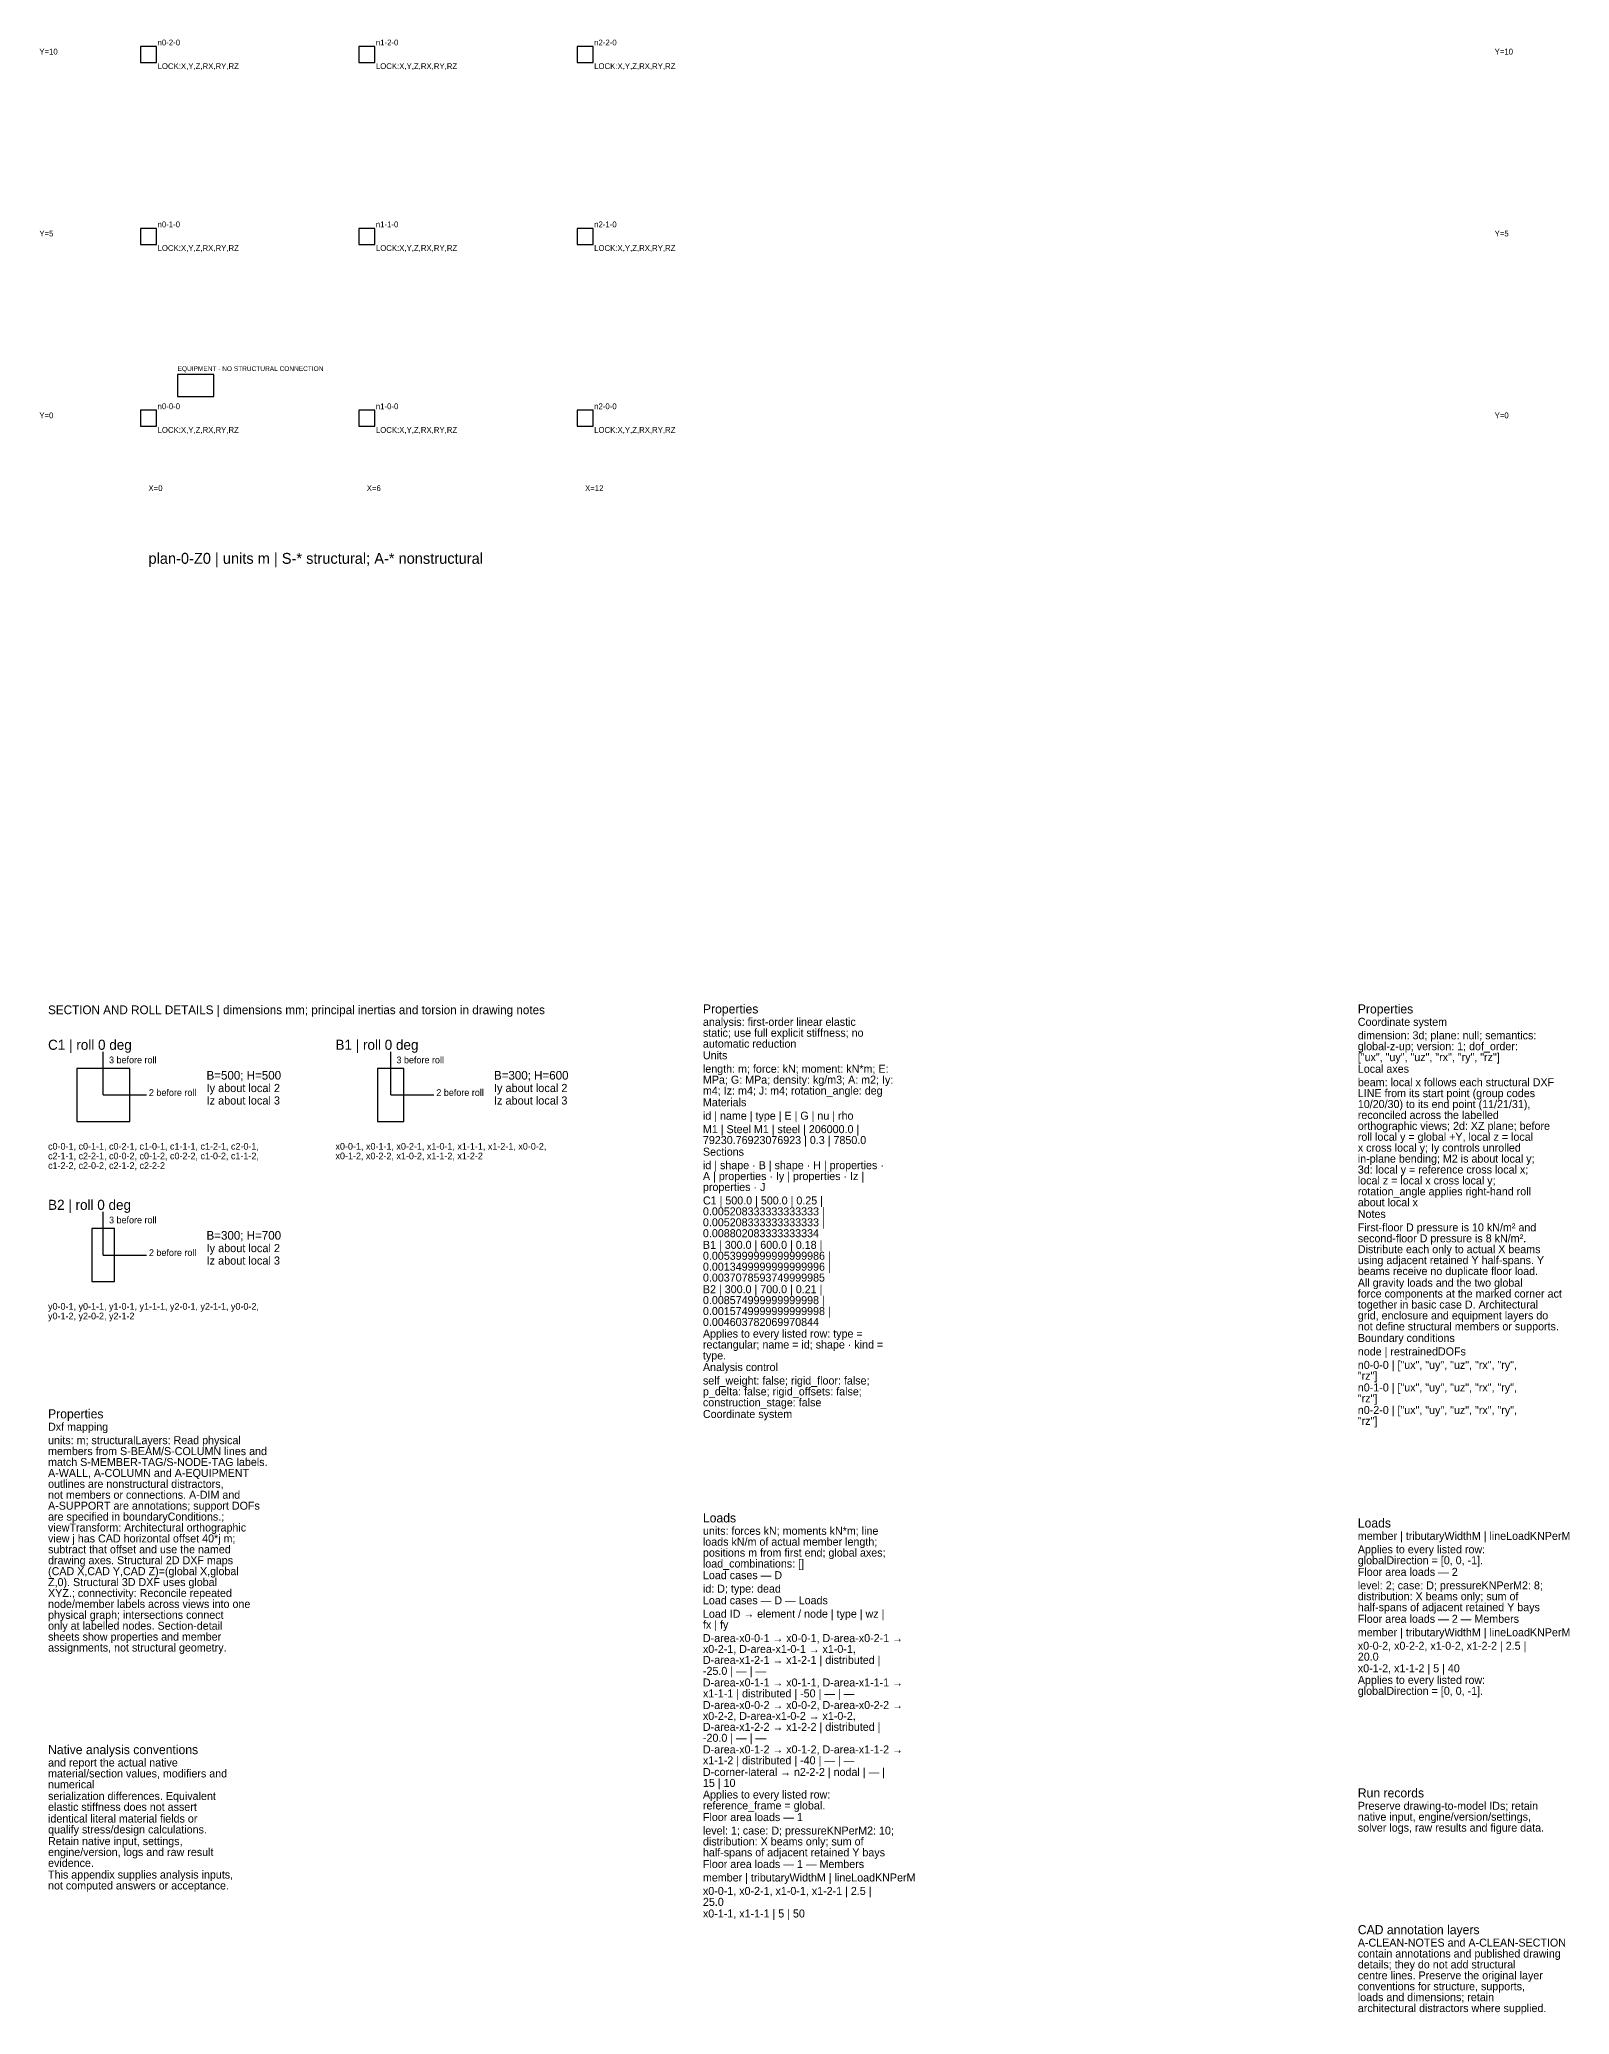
# Model space of a CAD drawing. Extents: x -3 to 332, y -47 to 10.
# Drawn here: x -3 to 39.1, y -43.9 to 10.4 of the extents above; entities that cross this region are included whole.
import ezdxf

# ---------------------------------------------------------------- set-up
doc = ezdxf.new("R2010")
doc.units = 0

msp = doc.modelspace()

# ---------------------------------------------------------------- linework, layer by layer
at = {"layer": 'A-CLEAN-SECTION'}
for p, q in [((-0.516, -17.874), (-1.968, -17.874)), ((-1.968, -17.874), (-1.968, -19.326)), ((-1.242, -18.6), (-1.242, -17.412)), ((-0.516, -19.326), (-0.516, -17.874)), ((7.021, -17.874), (6.295, -17.874)), ((6.295, -17.874), (6.295, -19.326)), ((6.658, -18.6), (6.658, -17.412)), ((7.021, -19.326), (7.021, -17.874)), ((-1.242, -18.6), (-0.054, -18.6)), ((6.658, -18.6), (7.846, -18.6)), ((-1.968, -19.326), (-0.516, -19.326)), ((6.295, -19.326), (7.021, -19.326)), ((-1.242, -23), (-1.242, -21.812)), ((-0.931, -22.274), (-1.553, -22.274)), ((-1.553, -22.274), (-1.553, -23.726)), ((-0.931, -23.726), (-0.931, -22.274)), ((-1.242, -23), (-0.054, -23)), ((-1.553, -23.726), (-0.931, -23.726))]:
    msp.add_line(p, q, dxfattribs=at)
at = {"layer": 'A-COLUMN'}
for p, q in [((0.22, 10.22), (-0.22, 10.22)), ((-0.22, 10.22), (-0.22, 9.78)), ((-0.22, 9.78), (0.22, 9.78)), ((0.22, 9.78), (0.22, 10.22)), ((6.22, 10.22), (5.78, 10.22)), ((5.78, 10.22), (5.78, 9.78)), ((5.78, 9.78), (6.22, 9.78)), ((6.22, 9.78), (6.22, 10.22)), ((12.22, 10.22), (11.78, 10.22)), ((11.78, 10.22), (11.78, 9.78)), ((11.78, 9.78), (12.22, 9.78)), ((12.22, 9.78), (12.22, 10.22)), ((0.22, 5.22), (-0.22, 5.22)), ((-0.22, 5.22), (-0.22, 4.78)), ((0.22, 4.78), (0.22, 5.22)), ((6.22, 5.22), (5.78, 5.22)), ((5.78, 5.22), (5.78, 4.78)), ((6.22, 4.78), (6.22, 5.22)), ((12.22, 5.22), (11.78, 5.22)), ((11.78, 5.22), (11.78, 4.78)), ((12.22, 4.78), (12.22, 5.22)), ((-0.22, 4.78), (0.22, 4.78)), ((5.78, 4.78), (6.22, 4.78)), ((11.78, 4.78), (12.22, 4.78)), ((0.22, 0.22), (-0.22, 0.22)), ((-0.22, 0.22), (-0.22, -0.22)), ((0.22, -0.22), (0.22, 0.22)), ((6.22, 0.22), (5.78, 0.22)), ((5.78, 0.22), (5.78, -0.22)), ((6.22, -0.22), (6.22, 0.22)), ((12.22, 0.22), (11.78, 0.22)), ((11.78, 0.22), (11.78, -0.22)), ((12.22, -0.22), (12.22, 0.22)), ((-0.22, -0.22), (0.22, -0.22)), ((5.78, -0.22), (6.22, -0.22)), ((11.78, -0.22), (12.22, -0.22))]:
    msp.add_line(p, q, dxfattribs=at)
at = {"layer": 'A-EQUIPMENT'}
for p, q in [((1.8, 1.2), (0.8, 1.2)), ((0.8, 1.2), (0.8, 0.6)), ((1.8, 0.6), (1.8, 1.2)), ((0.8, 0.6), (1.8, 0.6))]:
    msp.add_line(p, q, dxfattribs=at)

# ---------------------------------------------------------------- texts
at = {"layer": 'A-CLEAN-NOTES'}
for s, height, p in [('Properties', 0.25, (15.24, -16.36)), ('Properties', 0.25, (33.24, -16.36)), ('static; use full explicit stiffness; no', 0.22, (15.24, -17)), ('analysis: first-order linear elastic', 0.22, (15.24, -16.7)), ('Coordinate system', 0.22, (33.24, -16.7)), ('automatic reduction', 0.22, (15.24, -17.3)), ('dimension: 3d; plane: null; semantics:', 0.22, (33.24, -17.07)), ('global-z-up; version: 1; dof_order:', 0.22, (33.24, -17.37)), ('length: m; force: kN; moment: kN*m; E:', 0.22, (15.24, -17.99)), ('Units', 0.22, (15.24, -17.62)), ('["ux", "uy", "uz", "rx", "ry", "rz"]', 0.22, (33.24, -17.67)), ('Local axes', 0.22, (33.24, -17.99)), ('m4; Iz: m4; J: m4; rotation_angle: deg', 0.22, (15.24, -18.59)), ('MPa; G: MPa; density: kg/m3; A: m2; Iy:', 0.22, (15.24, -18.29)), ('beam: local x follows each structural DXF', 0.22, (33.24, -18.36)), ('LINE from its start point (group codes', 0.22, (33.24, -18.66)), ('Materials', 0.22, (15.24, -18.91)), ('10/20/30) to its end point (11/21/31),', 0.22, (33.24, -18.96)), ('id | name | type | E | G | nu | rho', 0.22, (15.24, -19.28)), ('M1 | Steel M1 | steel | 206000.0 |', 0.22, (15.24, -19.65)), ('orthographic views; 2d: XZ plane; before', 0.22, (33.24, -19.56)), ('reconciled across the labelled', 0.22, (33.24, -19.26)), ('Sections', 0.22, (15.24, -20.27)), ('79230.76923076923 | 0.3 | 7850.0', 0.22, (15.24, -19.95)), ('x cross local y; Iy controls unrolled', 0.22, (33.24, -20.16)), ('roll local y = global +Y, local z = local', 0.22, (33.24, -19.86)), ('id | shape · B | shape · H | properties ·', 0.22, (15.24, -20.64)), ('3d: local y = reference cross local x;', 0.22, (33.24, -20.76)), ('in-plane bending; M2 is about local y;', 0.22, (33.24, -20.46)), ('A | properties · Iy | properties · Iz |', 0.22, (15.24, -20.94)), ('properties · J', 0.22, (15.24, -21.24)), ('local z = local x cross local y;', 0.22, (33.24, -21.06)), ('rotation_angle applies right-hand roll', 0.22, (33.24, -21.36)), ('0.005208333333333333 |', 0.22, (15.24, -21.91)), ('C1 | 500.0 | 500.0 | 0.25 |', 0.22, (15.24, -21.61)), ('about local x', 0.22, (33.24, -21.66)), ('0.005208333333333333 |', 0.22, (15.24, -22.21)), ('Notes', 0.22, (33.24, -21.98)), ('First-floor D pressure is 10 kN/m² and', 0.22, (33.24, -22.35)), ('0.008802083333333334', 0.22, (15.24, -22.51)), ('B1 | 300.0 | 600.0 | 0.18 |', 0.22, (15.24, -22.83)), ('second-floor D pressure is 8 kN/m².', 0.22, (33.24, -22.65)), ('Distribute each only to actual X beams', 0.22, (33.24, -22.95)), ('0.0053999999999999986 |', 0.22, (15.24, -23.13)), ('0.0013499999999999996 |', 0.22, (15.24, -23.43)), ('using adjacent retained Y half-spans. Y', 0.22, (33.24, -23.25)), ('beams receive no duplicate floor load.', 0.22, (33.24, -23.55)), ('0.0037078593749999985', 0.22, (15.24, -23.73)), ('B2 | 300.0 | 700.0 | 0.21 |', 0.22, (15.24, -24.05)), ('All gravity loads and the two global', 0.22, (33.24, -23.87)), ('0.008574999999999998 |', 0.22, (15.24, -24.35)), ('0.0015749999999999998 |', 0.22, (15.24, -24.65)), ('force components at the marked corner act', 0.22, (33.24, -24.17)), ('together in basic case D. Architectural', 0.22, (33.24, -24.47)), ('0.004603782069970844', 0.22, (15.24, -24.95)), ('grid, enclosure and equipment layers do', 0.22, (33.24, -24.77)), ('not define structural members or supports.', 0.22, (33.24, -25.07)), ('Applies to every listed row: type =', 0.22, (15.24, -25.27)), ('rectangular; name = id; shape · kind =', 0.22, (15.24, -25.57)), ('Boundary conditions', 0.22, (33.24, -25.39)), ('Analysis control', 0.22, (15.24, -26.19)), ('type.', 0.22, (15.24, -25.87)), ('node | restrainedDOFs', 0.22, (33.24, -25.76)), ('n0-0-0 | ["ux", "uy", "uz", "rx", "ry",', 0.22, (33.24, -26.13)), ('self_weight: false; rigid_floor: false;', 0.22, (15.24, -26.56)), ('"rz"]', 0.22, (33.24, -26.43)), ('n0-1-0 | ["ux", "uy", "uz", "rx", "ry",', 0.22, (33.24, -26.75)), ('construction_stage: false', 0.22, (15.24, -27.16)), ('p_delta: false; rigid_offsets: false;', 0.22, (15.24, -26.86)), ('"rz"]', 0.22, (33.24, -27.05)), ('n0-2-0 | ["ux", "uy", "uz", "rx", "ry",', 0.22, (33.24, -27.37)), ('Dxf mapping', 0.22, (-2.76, -27.83)), ('Properties', 0.25, (-2.76, -27.49)), ('Coordinate system', 0.22, (15.24, -27.48)), ('"rz"]', 0.22, (33.24, -27.67)), ('units: m; structuralLayers: Read physical', 0.22, (-2.76, -28.2)), ('members from S-BEAM/S-COLUMN lines and', 0.22, (-2.76, -28.5)), ('match S-MEMBER-TAG/S-NODE-TAG labels.', 0.22, (-2.76, -28.8)), ('A-WALL, A-COLUMN and A-EQUIPMENT', 0.22, (-2.76, -29.1)), ('outlines are nonstructural distractors,', 0.22, (-2.76, -29.4)), ('A-SUPPORT are annotations; support DOFs', 0.22, (-2.76, -30)), ('not members or connections. A-DIM and', 0.22, (-2.76, -29.7)), ('viewTransform: Architectural orthographic', 0.22, (-2.76, -30.6)), ('are specified in boundaryConditions.;', 0.22, (-2.76, -30.3)), ('Loads', 0.25, (15.24, -30.35)), ('Loads', 0.25, (33.24, -30.49)), ('view j has CAD horizontal offset 40*j m;', 0.22, (-2.76, -30.9)), ('units: forces kN; moments kN*m; line', 0.22, (15.24, -30.69)), ('loads kN/m of actual member length;', 0.22, (15.24, -30.99)), ('member | tributaryWidthM | lineLoadKNPerM', 0.22, (33.24, -30.83)), ('subtract that offset and use the named', 0.22, (-2.76, -31.2)), ('drawing axes. Structural 2D DXF maps', 0.22, (-2.76, -31.5)), ('positions m from first end; global axes;', 0.22, (15.24, -31.29)), ('load_combinations: []', 0.22, (15.24, -31.59)), ('Applies to every listed row:', 0.22, (33.24, -31.2)), ('globalDirection = [0, 0, -1].', 0.22, (33.24, -31.5)), ('Z,0). Structural 3D DXF uses global', 0.22, (-2.76, -32.1)), ('(CAD X,CAD Y,CAD Z)=(global X,global', 0.22, (-2.76, -31.8)), ('Load cases — D', 0.22, (15.24, -31.91)), ('level: 2; case: D; pressureKNPerM2: 8;', 0.22, (33.24, -32.19)), ('Floor area loads — 2', 0.22, (33.24, -31.82)), ('XYZ.; connectivity: Reconcile repeated', 0.22, (-2.76, -32.4)), ('node/member labels across views into one', 0.22, (-2.76, -32.7)), ('id: D; type: dead', 0.22, (15.24, -32.28)), ('Load cases — D — Loads', 0.22, (15.24, -32.6)), ('distribution: X beams only; sum of', 0.22, (33.24, -32.49)), ('half-spans of adjacent retained Y bays', 0.22, (33.24, -32.79)), ('only at labelled nodes. Section-detail', 0.22, (-2.76, -33.3)), ('physical graph; intersections connect', 0.22, (-2.76, -33)), ('fx | fy', 0.22, (15.24, -33.27)), ('Load ID → element / node | type | wz |', 0.22, (15.24, -32.97)), ('Floor area loads — 2 — Members', 0.22, (33.24, -33.11)), ('sheets show properties and member', 0.22, (-2.76, -33.6)), ('D-area-x0-0-1 → x0-0-1, D-area-x0-2-1 →', 0.22, (15.24, -33.64)), ('x0-0-2, x0-2-2, x1-0-2, x1-2-2 | 2.5 |', 0.22, (33.24, -33.85)), ('member | tributaryWidthM | lineLoadKNPerM', 0.22, (33.24, -33.48)), ('assignments, not structural geometry.', 0.22, (-2.76, -33.9)), ('x0-2-1, D-area-x1-0-1 → x1-0-1,', 0.22, (15.24, -33.94)), ('D-area-x1-2-1 → x1-2-1 | distributed |', 0.22, (15.24, -34.24)), ('20.0', 0.22, (33.24, -34.15)), ('-25.0 | — | —', 0.22, (15.24, -34.54)), ('D-area-x0-1-1 → x0-1-1, D-area-x1-1-1 →', 0.22, (15.24, -34.86)), ('Applies to every listed row:', 0.22, (33.24, -34.79)), ('x0-1-2, x1-1-2 | 5 | 40', 0.22, (33.24, -34.47)), ('x1-1-1 | distributed | -50 | — | —', 0.22, (15.24, -35.16)), ('D-area-x0-0-2 → x0-0-2, D-area-x0-2-2 →', 0.22, (15.24, -35.48)), ('globalDirection = [0, 0, -1].', 0.22, (33.24, -35.09)), ('x0-2-2, D-area-x1-0-2 → x1-0-2,', 0.22, (15.24, -35.78)), ('-20.0 | — | —', 0.22, (15.24, -36.38)), ('D-area-x1-2-2 → x1-2-2 | distributed |', 0.22, (15.24, -36.08)), ('and report the actual native', 0.22, (-2.76, -37.06)), ('Native analysis conventions', 0.25, (-2.76, -36.72)), ('x1-1-2 | distributed | -40 | — | —', 0.22, (15.24, -37)), ('D-area-x0-1-2 → x0-1-2, D-area-x1-1-2 →', 0.22, (15.24, -36.7)), ('material/section values, modifiers and', 0.22, (-2.76, -37.36)), ('numerical', 0.22, (-2.76, -37.66)), ('15 | 10', 0.22, (15.24, -37.62)), ('D-corner-lateral → n2-2-2 | nodal | — |', 0.22, (15.24, -37.32)), ('serialization differences. Equivalent', 0.22, (-2.76, -37.98)), ('Applies to every listed row:', 0.22, (15.24, -37.94)), ('Run records', 0.25, (33.24, -37.91)), ('elastic stiffness does not assert', 0.22, (-2.76, -38.28)), ('identical literal material fields or', 0.22, (-2.76, -38.6)), ('reference_frame = global.', 0.22, (15.24, -38.24)), ('Floor area loads — 1', 0.22, (15.24, -38.56)), ('native input, engine/version/settings,', 0.22, (33.24, -38.55)), ('Preserve drawing-to-model IDs; retain', 0.22, (33.24, -38.25)), ('qualify stress/design calculations.', 0.22, (-2.76, -38.9)), ('Retain native input, settings,', 0.22, (-2.76, -39.22)), ('distribution: X beams only; sum of', 0.22, (15.24, -39.23)), ('level: 1; case: D; pressureKNPerM2: 10;', 0.22, (15.24, -38.93)), ('solver logs, raw results and figure data.', 0.22, (33.24, -38.85)), ('engine/version, logs and raw result', 0.22, (-2.76, -39.52)), ('evidence.', 0.22, (-2.76, -39.82)), ('half-spans of adjacent retained Y bays', 0.22, (15.24, -39.53)), ('Floor area loads — 1 — Members', 0.22, (15.24, -39.85)), ('This appendix supplies analysis inputs,', 0.22, (-2.76, -40.14)), ('member | tributaryWidthM | lineLoadKNPerM', 0.22, (15.24, -40.22)), ('not computed answers or acceptance.', 0.22, (-2.76, -40.44)), ('x0-0-1, x0-2-1, x1-0-1, x1-2-1 | 2.5 |', 0.22, (15.24, -40.59)), ('25.0', 0.22, (15.24, -40.89)), ('x0-1-1, x1-1-1 | 5 | 50', 0.22, (15.24, -41.21)), ('A-CLEAN-NOTES and A-CLEAN-SECTION', 0.22, (33.24, -42.01)), ('CAD annotation layers', 0.25, (33.24, -41.67)), ('contain annotations and published drawing', 0.22, (33.24, -42.31)), ('details; they do not add structural', 0.22, (33.24, -42.61)), ('centre lines. Preserve the original layer', 0.22, (33.24, -42.91)), ('conventions for structure, supports,', 0.22, (33.24, -43.21)), ('loads and dimensions; retain', 0.22, (33.24, -43.51)), ('architectural distractors where supplied.', 0.22, (33.24, -43.81))]:
    msp.add_text(s, height=height, dxfattribs=at).set_placement(p)
at = {"layer": 'A-CLEAN-SECTION'}
for s, height, p in [('SECTION AND ROLL DETAILS | dimensions mm; principal inertias and torsion in drawing notes', 0.24, (-2.76, -16.38)), ('C1 | roll 0 deg', 0.2772, (-2.76, -17.359)), ('B1 | roll 0 deg', 0.2772, (5.14, -17.359)), ('3 before roll', 0.1848, (-1.084, -17.729)), ('3 before roll', 0.1848, (6.816, -17.729)), ('2 before roll', 0.1848, (0.012, -18.626)), ('B=500; H=500', 0.2376, (1.596, -18.178)), ('Iy about local 2', 0.2244, (1.596, -18.521)), ('2 before roll', 0.1848, (7.912, -18.626)), ('B=300; H=600', 0.2376, (9.496, -18.178)), ('Iy about local 2', 0.2244, (9.496, -18.521)), ('Iz about local 3', 0.2244, (1.596, -18.864)), ('Iz about local 3', 0.2244, (9.496, -18.864)), ('c0-0-1, c0-1-1, c0-2-1, c1-0-1, c1-1-1, c1-2-1, c2-0-1,', 0.1848, (-2.76, -20.105)), ('x0-0-1, x0-1-1, x0-2-1, x1-0-1, x1-1-1, x1-2-1, x0-0-2,', 0.1848, (5.14, -20.105)), ('c2-1-1, c2-2-1, c0-0-2, c0-1-2, c0-2-2, c1-0-2, c1-1-2,', 0.1848, (-2.76, -20.369)), ('c1-2-2, c2-0-2, c2-1-2, c2-2-2', 0.1848, (-2.76, -20.633)), ('x0-1-2, x0-2-2, x1-0-2, x1-1-2, x1-2-2', 0.1848, (5.14, -20.369)), ('B2 | roll 0 deg', 0.2772, (-2.76, -21.759)), ('3 before roll', 0.1848, (-1.084, -22.129)), ('B=300; H=700', 0.2376, (1.596, -22.578)), ('Iy about local 2', 0.2244, (1.596, -22.921)), ('2 before roll', 0.1848, (0.012, -23.026)), ('Iz about local 3', 0.2244, (1.596, -23.264)), ('y0-0-1, y0-1-1, y1-0-1, y1-1-1, y2-0-1, y2-1-1, y0-0-2,', 0.1848, (-2.76, -24.505)), ('y0-1-2, y2-0-2, y2-1-2', 0.1848, (-2.76, -24.769))]:
    msp.add_text(s, height=height, dxfattribs=at).set_placement(p)
at = {"layer": 'A-DIM'}
for s, p in [('Y=10', (-3, 10)), ('Y=10', (37, 10)), ('Y=5', (-3, 5)), ('Y=5', (37, 5)), ('Y=0', (-3, 0)), ('Y=0', (37, 0)), ('X=0', (0, -2)), ('X=6', (6, -2)), ('X=12', (12, -2))]:
    msp.add_text(s, height=0.16, dxfattribs=at).set_placement(p)
at = {"layer": 'A-EQUIPMENT-TAG'}
msp.add_text('EQUIPMENT - NO STRUCTURAL CONNECTION', height=0.13, dxfattribs=at).set_placement((0.8, 1.3))
at = {"layer": 'A-SUPPORT'}
for p in [(0.25, 9.6), (6.25, 9.6), (12.25, 9.6), (0.25, 4.6), (6.25, 4.6), (12.25, 4.6), (0.25, -0.4), (6.25, -0.4), (12.25, -0.4)]:
    msp.add_text('LOCK:X,Y,Z,RX,RY,RZ', height=0.16, dxfattribs=at).set_placement(p)
at = {"layer": 'ANNOTATION'}
msp.add_text('plan-0-Z0 | units m | S-* structural; A-* nonstructural', height=0.3, dxfattribs=at).set_placement((0, -4))
at = {"layer": 'S-NODE-TAG'}
for s, p in [('n0-2-0', (0.25, 10.25)), ('n1-2-0', (6.25, 10.25)), ('n2-2-0', (12.25, 10.25)), ('n0-1-0', (0.25, 5.25)), ('n1-1-0', (6.25, 5.25)), ('n2-1-0', (12.25, 5.25)), ('n0-0-0', (0.25, 0.25)), ('n1-0-0', (6.25, 0.25)), ('n2-0-0', (12.25, 0.25))]:
    msp.add_text(s, height=0.16, dxfattribs=at).set_placement(p)

doc.saveas('drawing.dxf')
